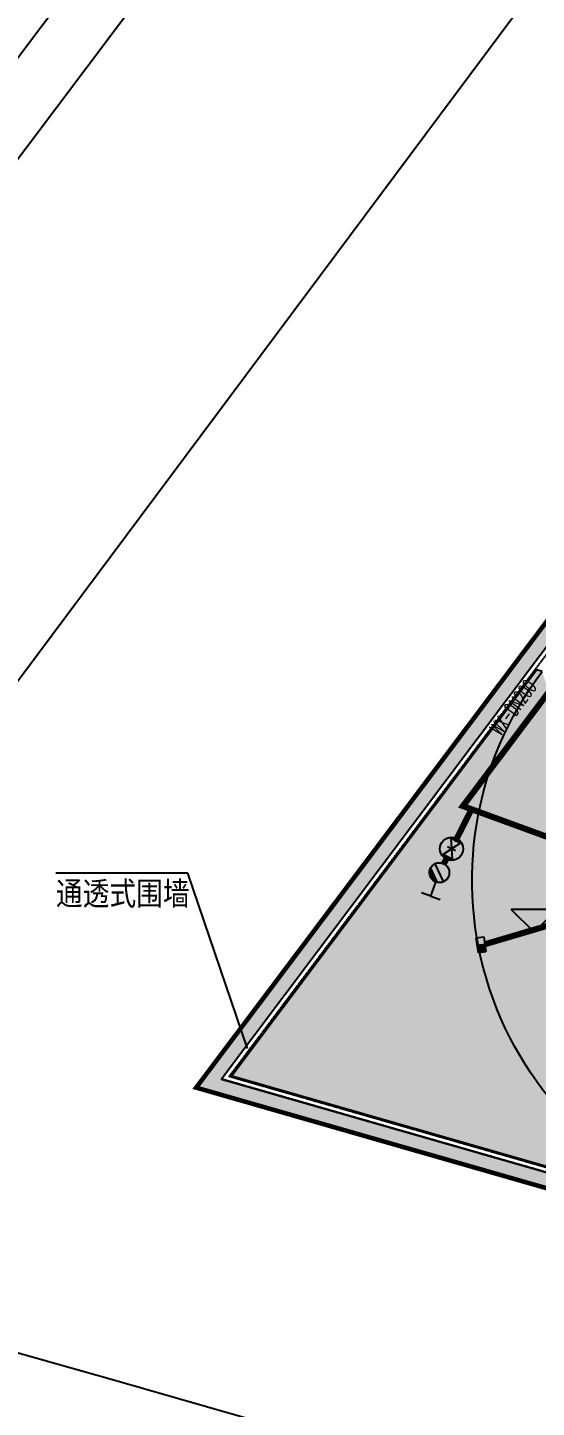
# Model space of a CAD drawing. Extents: x -111898 to 889894, y -2 to 1194865.
# Drawn here: x 434240 to 467746, y 771890 to 862792 of the extents above; entities that cross this region are included whole.
import ezdxf

# ---------------------------------------------------------------- set-up
doc = ezdxf.new("R2010")
doc.units = 0
doc.header["$LTSCALE"] = 10
doc.header["$MEASUREMENT"] = 0
doc.linetypes.add('CENTER', pattern=[50.8, 31.75, -6.35, 6.35, -6.35])
doc.linetypes.add('DASH', pattern=[0.35, 0.25, -0.1])
for name, color, linetype in [('0-WALL', 252, 'Continuous'), ('EQUIP_消火栓', 7, 'Continuous'), ('FM_ZF消防', 1, 'Continuous'), ('Gps-ZF雨水', 4, 'TG_Y'), ('TEXT_消防', 1, 'Continuous'), ('TWT_雨水口', 4, 'Continuous')]:
    doc.layers.add(name, color=color, linetype=linetype)
doc.layers.add('GPS-ZF消防', color=1, linetype='TG_X', lineweight=60)
doc.styles.add('_TCH_DIM', font='SIMPLEX.shx', dxfattribs={"width": 0.75, "bigfont": 'hztxt.shx'})
doc.styles.add('_TWT_PIPEDN', font='SIMPLEX', dxfattribs={"width": 0.6, "height": 3, "bigfont": 'HZTXT'})
doc.styles.add('TG_LINETYPE', font='SIMPLEX', dxfattribs={"width": 0.8, "height": 3.5, "bigfont": 'HZTXT'})
doc.linetypes.add('TG_WX', pattern='A,3,-0.6,["WX",TG_LINETYPE,S=0.1,R=0,X=-0.52,Y=-0.15],0', length=3.6)
doc.linetypes.add('TG_X', pattern='A,5,-0.3,["X",TG_LINETYPE,S=0.1,R=0,X=-0.23,Y=-0.15],0', length=5.3)
doc.linetypes.add('TG_Y', pattern='A,2,-0.3,["Y",TG_LINETYPE,S=0.1,R=0,X=-0.25,Y=-0.15],0', length=2.3)
pattern_1 = [(359.79974, (-824318.4, 704905.5), (1605.5824, 1594.398), [240, -48, 64, -48, 240, -960]), (359.79974, (-824398.3, 704953.8), (1605.5824, 1594.398), [160, -120, 240, -120, 160, -800]), (359.79974, (-823836, 705591.9), (1605.5824, 1594.398), [200, -80, 200, -1120]), (359.79974, (-824634.9, 705914.7), (1605.5824, 1594.398), [80, -160, 80, -1280]), (89.79974, (-824474.9, 705914.1), (-1594.398, 1605.5824), [144, -1456]), (89.79974, (-823998.3, 704952.4), (-1594.398, 1605.5824), [160, -1440]), (89.79974, (-823596, 705591), (-1594.398, 1605.5824), [160, -1440]), (44.79974, (-823790.3, 704935.7), (5.5922, 1599.9902), [160, -2102.7417]), (134.79974, (-824206.3, 704937.2), (-1599.9902, 5.5922), [160, -2102.7417]), (63.23469, (-823838.3, 704943.9), (5.5922, 1599.99023), [160, -3417.7088]), (75.7635, (-823918.27, 704952.15), (5.59221, 1599.99023), [160, -6436.969]), (75.7635, (-823516.03, 705590.75), (5.59221, 1599.99023), [128, -6468.969]), (75.7635, (-824442.9, 705914), (5.59221, 1599.99023), [112, -6484.969]), (103.835987, (-824078.27, 704952.7), (5.59221, 1599.99023), [160, -6436.969]), (103.835987, (-823676.03, 705591.3), (5.59221, 1599.99023), [128, -6468.969]), (103.835987, (-824506.9, 705914.2), (5.59221, 1599.99023), [112, -6484.969]), (116.364795, (-824158.3, 704945), (5.5922, 1599.99023), [160, -3417.7069])]

# ---------------------------------------------------------------- blocks, each defined once
blk = doc.blocks.new('$TwtSys$00000424')
for p, q in [((-500, 250), (500, 250)), ((-500, -250), (-500, 250)), ((0, -250), (0, 250)), ((500, 250), (500, -250)), ((500, -250), (-500, -250))]:
    blk.add_line(p, q)
blk.add_solid([(0, 250), (500, 250), (0, -250), (500, -250)])
blk = doc.blocks.new('$TwtSys$00000385')
for p, q in [((0, 331), (-130, 331)), ((0, 331), (0, 131)), ((0, 331), (130, 331)), ((92, 92), (-92, -92))]:
    blk.add_line(p, q)
for start, end in [(135, 315), (315, 135)]:
    blk.add_arc((0, 0), 131, start, end)
at = {"color": 0}
for points in [[(-34, 127), (-127, 34), (34, 127), (-127, -34)], [(-93, 93), (-93, 93), (-34, 127), (-127, 34)], [(34, 127), (-127, -34), (93, 93), (-93, -93)]]:
    blk.add_solid(points, dxfattribs=at)
blk = doc.blocks.new('$VALVE$00000296')
for points in [[(-125, 72), (-125, -72), (125, 72), (125, -72), (-125, 72)], [(0, 60), (0, -64)]]:
    blk.add_lwpolyline(points)
for p in [(-125, 0), (125, 0)]:
    blk.add_point(p)

msp = doc.modelspace()

# ---------------------------------------------------------------- hatches: boundary and pattern name
at = {"layer": '0-WALL'}
h = msp.add_hatch(dxfattribs=at)
h.set_pattern_fill('草坪或沼泽', color=8, scale=400, angle=-0.2002566)
h.set_pattern_definition(pattern_1)
h.paths.add_polyline_path([(696130.98, 804098.61), (669562.33, 731379.54), (607880.43, 745535.24), (522571.73, 770781.34), (445339.53, 792957.04), (609790.27, 1011755.57), (618487.23, 1023194.24), (653205.56, 1069507.99), (721439.16, 1038957.87), (738262.84, 1027590.63), (761400.89, 1017231.07), (768403.04, 1001909.04), (737294.43, 916764), (736355.16, 917107.18), (742257.75, 933262.65), (741788.31, 933434.17), (745346.31, 941716.12), (767322.91, 1001866.69), (760648.1, 1016472.46), (737774.94, 1026713.42), (720951.27, 1038080.66), (653526.34, 1068268.72), (619285.33, 1022591.71), (610587.99, 1011152.54), (447011.62, 793517.34), (522851.61, 771741.38), (608134.4, 746502.95), (668925.9, 732551.6), (695191.71, 804441.78)])
h.paths.add_polyline_path([(702359.45, 821146.08), (701420.18, 821489.25), (703324.3, 826702.56), (702855.23, 826873.89), (706411.93, 835156.24), (730109.53, 900012.74), (731048.81, 899669.57)])
h = msp.add_hatch(dxfattribs=at)
h.set_pattern_fill('草坪或沼泽', color=8, scale=400, angle=-0.2002566)
h.set_pattern_definition(pattern_1)
edge = h.paths.add_edge_path()
edge.add_line((468122.32, 820376.61), (467782.01, 820486.19))
edge.add_line((467782.01, 820486.19), (447680.46, 793741.46))
edge.add_line((447680.46, 793741.46), (471455.63, 786914.89))
edge.add_line((471455.63, 786914.89), (479912.24, 784746.84))
edge.add_arc((486306.83, 806628.34), 22796.73, 142.9091512, 253.7096779, ccw=False)
for points in [[(467589.09, 803191.58), (469089.09, 804691.58), (466089.09, 804691.58)], [(448718.59, 795538.77), (448423.64, 797023.02), (448045.06, 796893.89)]]:
    msp.add_hatch(color=256, dxfattribs=at).paths.add_polyline_path(points, flags=17)
at = {"layer": 'GPS-ZF消防', "linetype": 'TG_WX'}
msp.add_hatch(color=256, dxfattribs=at).paths.add_polyline_path([(462907.81, 811505.01), (462747.94, 811625.18), (462585.97, 811409.7)])
at = {"layer": 'GPS-ZF消防'}
msp.add_hatch(color=256, dxfattribs=at).paths.add_polyline_path([(462907.81, 811505.01), (462839.16, 811317.17), (462585.97, 811409.7)])

# ---------------------------------------------------------------- linework, layer by layer
at = {"layer": '0-WALL', "ltscale": 10}
msp.add_line((347393.54, 746169.37), (452271.33, 885667.14), dxfattribs=at)
at = {"layer": '0-WALL'}
for p, q in [((444783.07, 807076.91), (436100.41, 807076.91)), ((448718.59, 795538.77), (444783.07, 807076.91)), ((467589.09, 803191.58), (466089.09, 804691.58)), ((469089.09, 804691.58), (466089.09, 804691.58)), ((467589.09, 803191.58), (469089.09, 804691.58))]:
    msp.add_line(p, q, dxfattribs=at)
for points in [[(347393.54, 704151.36), (650049.76, 1110085.34)], [(347393.54, 739512.46), (455461.63, 883253.64), (532273.93, 984160.04), (532276.93, 984163.84), (532279.83, 984167.74), (532282.73, 984171.54), (585855.43, 1054632.94)], [(607880.43, 745535.24), (522571.73, 770781.34), (445339.53, 792957.04), (609790.27, 1011755.57)], [(610587.99, 1011152.54), (447011.62, 793517.34), (522851.61, 771741.38), (608134.4, 746502.95)], [(667546.04, 711289.6), (602768.06, 726155.77), (602768.06, 726155.77), (516941.16, 751555.27), (516941.16, 751555.27), (439826.46, 773697.27), (439826.46, 773697.27), (384791.04, 789254.8), (384791.04, 789254.8), (371636.23, 771757.64), (371636.23, 771757.64), (394085.03, 766151.54), (394085.03, 766151.54), (456219.43, 746662.24), (456219.43, 746662.24), (531602.73, 726340.34), (531602.73, 726340.34), (560233.03, 717932.84), (560233.03, 717932.84), (572402.93, 714252.94), (572402.93, 714252.94), (575711.13, 713387.64), (575711.13, 713387.64), (622712.93, 699585.34)]]:
    msp.add_lwpolyline(points, dxfattribs=at)
at = {"layer": '0-WALL', "color": 1, "linetype": 'DASH', "ltscale": 3, "const_width": 300}
msp.add_lwpolyline([(768403.04, 1001909.04), (761400.89, 1017231.07), (738262.84, 1027590.63), (721439.16, 1038957.87), (653205.56, 1069507.99), (618487.23, 1023194.24), (609790.27, 1011755.57), (445339.53, 792957.04), (522571.73, 770781.34), (607880.43, 745535.24), (669562.33, 731379.54)], close=True, dxfattribs=at)
at = {"layer": '0-WALL', "linetype": 'CENTER', "ltscale": 0.2}
msp.add_lwpolyline([(768403.04, 1001909.04), (761400.89, 1017231.07), (738262.84, 1027590.63), (721439.16, 1038957.87), (653205.56, 1069507.99), (618487.23, 1023194.24), (609790.27, 1011755.57), (445339.53, 792957.04), (522571.73, 770781.34), (607880.43, 745535.24), (669562.33, 731379.54)], close=True, dxfattribs=at)
at = {"layer": '0-WALL', "linetype": 'DASH'}
for points in [[(691451.01, 794203.39), (668925.9, 732551.6), (608134.4, 746502.95), (522851.61, 771741.38), (447011.62, 793517.34), (610587.99, 1011152.54), (619285.33, 1022591.71), (653526.34, 1068268.72), (720951.27, 1038080.66), (737774.94, 1026713.42), (755564.15, 1018748.69), (760648.1, 1016472.46), (767322.91, 1001866.69), (745344.86, 941712.2), (741785.02, 933426.51)], [(691169.23, 794306.34), (668734.97, 732903.21), (608210.59, 746793.26), (522935.58, 772029.4), (447513.25, 793685.43), (610827.31, 1010971.63), (619524.76, 1022410.95), (653622.57, 1067896.93), (720804.9, 1037817.49), (737628.57, 1026450.26), (755441.56, 1018474.88), (760422.26, 1016244.88), (766998.88, 1001853.99), (745065.93, 941822.97), (741509.38, 933544.93)]]:
    msp.add_lwpolyline(points, dxfattribs=at)
at = {"layer": '0-WALL'}
msp.add_lwpolyline([(468122.32, 820376.61), (467782.01, 820486.19), (447680.46, 793741.46), (471455.63, 786914.89), (479912.24, 784746.84, -0.52501467), (468122.32, 820376.61)], format="xyb", dxfattribs=at)
at = {"layer": 'FM_ZF消防'}
msp.add_circle((462155.7, 808691.55), 760.12, dxfattribs=at)
at = {"layer": 'GPS-ZF消防', "linetype": 'TG_WX', "ltscale": 0.1, "const_width": 400}
for points in [[(462907.81, 811505.01), (480552.68, 834979.92)], [(463477.29, 811296.88), (475283.52, 806981.87)]]:
    msp.add_lwpolyline(points, dxfattribs=at)
at = {"layer": 'GPS-ZF消防', "const_width": 400}
for points in [[(462427.13, 809226.64), (463477.29, 811296.88)], [(462907.81, 811505.01), (463477.29, 811296.88)], [(461653.3, 807701.15), (461884.26, 808156.46)]]:
    msp.add_lwpolyline(points, dxfattribs=at)
at = {"layer": 'Gps-ZF雨水', "ltscale": 0.1, "const_width": 400}
msp.add_lwpolyline([(464354.04, 802401.99), (471130.25, 804407.86)], dxfattribs=at)

# ---------------------------------------------------------------- block references
at = {"layer": 'EQUIP_消火栓', "xscale": 5, "yscale": -5, "zscale": 5, "rotation": 339.9297102342045}
msp.add_blockref('$TwtSys$00000385', (461357.52, 807118.08), dxfattribs=at)
at = {"layer": 'FM_ZF消防', "xscale": 4.8, "yscale": -4.8, "zscale": 4.8, "rotation": 63.10281863433432}
msp.add_blockref('$VALVE$00000296', (462155.7, 808691.55), dxfattribs=at)
at = {"layer": 'TWT_雨水口', "rotation": 278.0892054997486}
msp.add_blockref('$TwtSys$00000424', (464106.53, 802366.81), dxfattribs=at)

# ---------------------------------------------------------------- texts
at = {"layer": '0-WALL', "color": 7, "style": '_TCH_DIM'}
msp.add_text('通透式围墙', height=1762.963, dxfattribs=at).set_placement((436100.41, 804801.91))
at = {"layer": 'TEXT_消防', "style": '_TWT_PIPEDN', "width": 0.557143}
msp.add_text('WX-DN200', height=980, rotation=53.0513323, dxfattribs=at).set_placement((465385.1, 816094.93))

doc.saveas('drawing.dxf')
